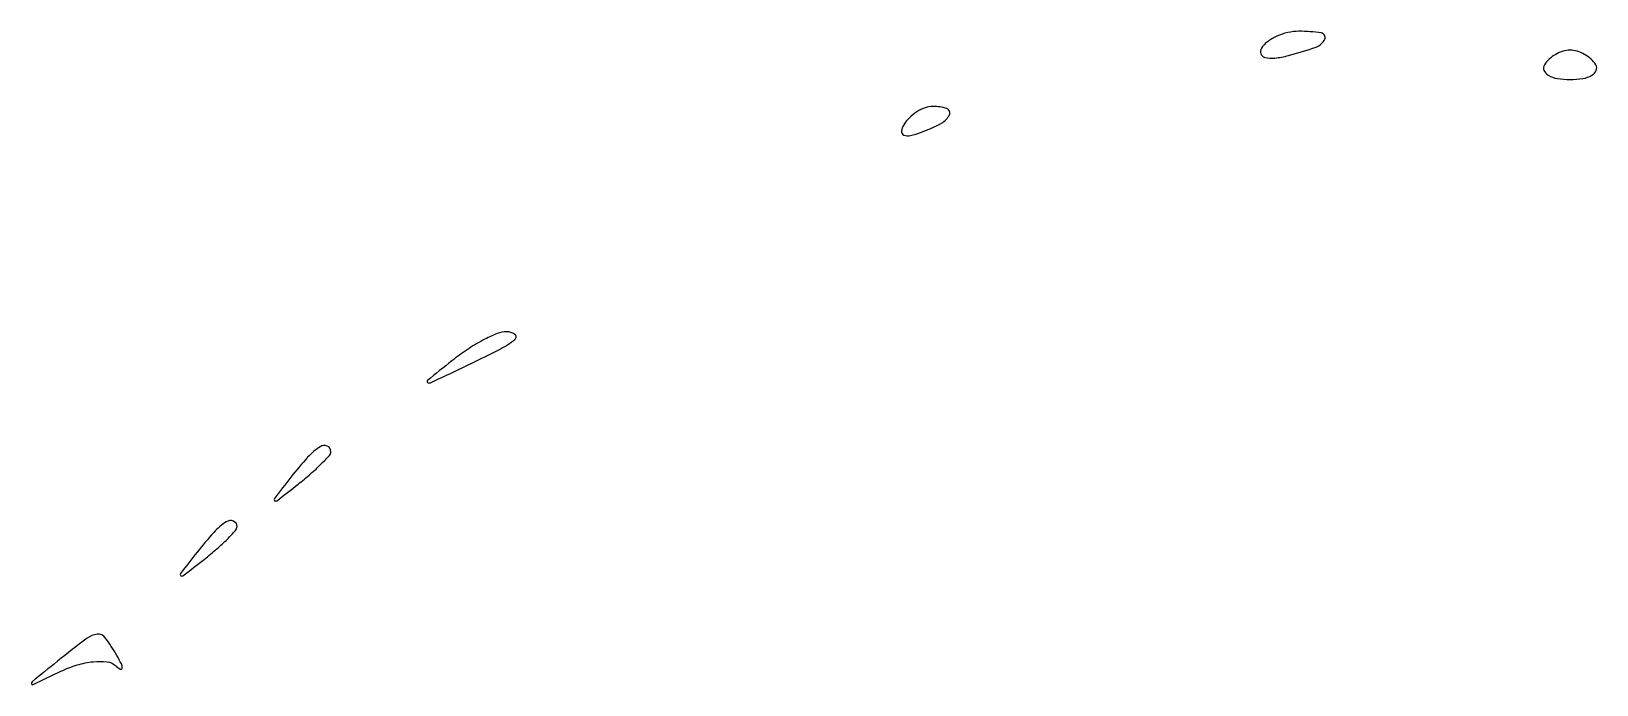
# Model space of a CAD drawing. Extents: x 153 to 7594, y 148 to 3762.
# Drawn here: x 4132 to 4215.4, y 3694.2 to 3729 of the extents above; entities that cross this region are included whole.
import ezdxf

# ---------------------------------------------------------------- set-up
doc = ezdxf.new("R2010")
doc.units = 0

msp = doc.modelspace()

# ---------------------------------------------------------------- linework, layer by layer
for points in [[(4197.557637, 3728.093259, 0.236417), (4197.53149, 3727.80112, 0.238295), (4197.749762, 3727.606613, 0.095442), (4198.266748, 3727.570513, 0.033809), (4198.99862, 3727.70989, 0.020231), (4200.475053, 3728.160521, 0.209047), (4200.930595, 3728.583925, 0.493596), (4200.747863, 3728.912738, 0.036651), (4199.559017, 3729, 0.056553), (4198.966253, 3728.93274, 0.049897), (4198.376706, 3728.733645, 0.052741), (4197.877374, 3728.440555, 0.095554)], [(4212.632436, 3727.214286, 0.240072), (4212.607934, 3726.917425, 0.166626), (4212.833849, 3726.659375, 0.0894), (4213.3234, 3726.484461, 0.041231), (4214, 3726.428571, 0.041231), (4214.6766, 3726.484461, 0.0894), (4215.166151, 3726.659375, 0.166626), (4215.392066, 3726.917425, 0.240072), (4215.367564, 3727.214286, 0.071265), (4215.116496, 3727.514879, 0.052839), (4214.765533, 3727.769196, 0.053318), (4214.373343, 3727.941967, 0.077257), (4214, 3728, 0.077257), (4213.626657, 3727.941967, 0.053318), (4213.234467, 3727.769196, 0.052839), (4212.883504, 3727.514879, 0.071265)], [(4178.507079, 3724.011454, 0.1144), (4178.393111, 3723.674071, 0.32948), (4178.512472, 3723.474315, 0.155351), (4178.868281, 3723.443138, 0.036408), (4179.448062, 3723.618443, 0.029964), (4180.51997, 3724.105273, 0.168622), (4180.942608, 3724.558518, 0.444011), (4180.798253, 3724.882327, 0.079093), (4180.059017, 3725, 0.088797), (4179.65395, 3724.927491, 0.053277), (4179.21498, 3724.709615, 0.051183), (4178.810572, 3724.389589, 0.061454)], [(4154.44113, 3711.444834, 0.001461), (4153.14463, 3710.39989, 0.508695), (4153.150225, 3710.291678, 0.260205), (4153.311599, 3710.280547, 0.001053), (4155, 3711.080288, 0.006075), (4156.985372, 3712.055586, 0.053694), (4157.803239, 3712.586824, 0.489146), (4157.797238, 3712.854728, 0.161007), (4157.357796, 3713, 0.098188), (4156.85653, 3712.900605, 0.024594), (4156.098616, 3712.54317, 0.024166), (4155.255882, 3712.040098, 0.022242)], [(4145.872445, 3705.25, 0.001576), (4144.99236, 3704.120493, 0.377591), (4145, 3704, 0.377591), (4145.120493, 3703.99236, 0.001576), (4146.25, 3704.872445, 0.012436), (4146.920402, 3705.425681, 0.017649), (4147.485937, 3705.952641, 0.013803), (4147.91885, 3706.410139, 0.184603), (4148, 3706.622445, 0.307699), (4147.806605, 3706.90695, 0.241985), (4147.426111, 3706.869516, 0.065617), (4146.76332, 3706.306759, 0.017685)], [(4140.872445, 3701.25, 0.001576), (4139.99236, 3700.120493, 0.377591), (4140, 3700, 0.377591), (4140.120493, 3699.99236, 0.001576), (4141.25, 3700.872445, 0.012436), (4141.920402, 3701.425681, 0.017649), (4142.485937, 3701.952641, 0.013803), (4142.91885, 3702.410139, 0.184603), (4143, 3702.622445, 0.307699), (4142.806605, 3702.90695, 0.241985), (4142.426111, 3702.869516, 0.065617), (4141.76332, 3702.306759, 0.017685)], [(4133.44113, 3695.444834, 0.000828), (4132.083955, 3694.353819, 0.312651), (4132.050073, 3694.238595, 0.451234), (4132.138766, 3694.200784, 0.000982), (4133.618517, 3694.90965, -0.039132), (4134.487638, 3695.247232, -0.04698), (4135.347313, 3695.420035, -0.053649), (4136.076332, 3695.418051, -0.157386), (4136.528842, 3695.214816, 0.051371), (4136.780856, 3695.030417, 0.535074), (4136.87675, 3695.077165, 0.148284), (4136.841052, 3695.298599, 0.016984), (4136.601308, 3695.75, 0.027933), (4135.985459, 3696.694012, 0.264194), (4135.560676, 3696.88387, 0.139041), (4135.011906, 3696.669393, 0.006641)]]:
    msp.add_lwpolyline(points, format="xyb", close=True)

doc.saveas('drawing.dxf')
